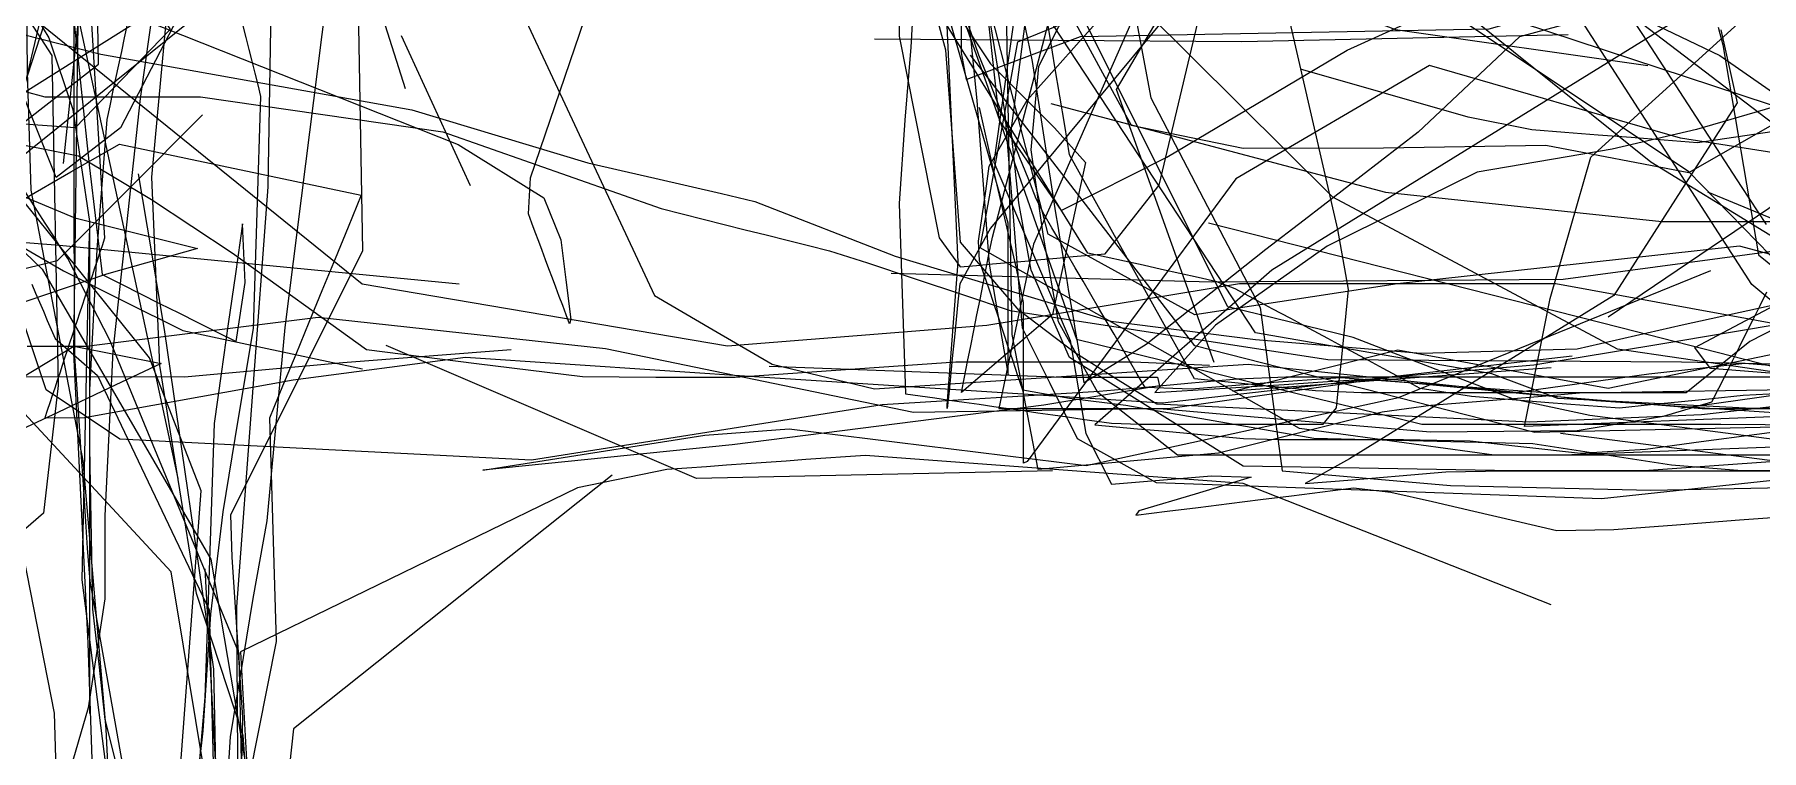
# Model space of a CAD drawing. Header units: metres. Extents: x 30 to 6769, y 117 to 5736.
# Drawn here: x 2071 to 2815, y 1712 to 2020 of the extents above; entities that cross this region are included whole.
import ezdxf

# ---------------------------------------------------------------- set-up
doc = ezdxf.new("R2010")
doc.units = ezdxf.units.M
doc.layers.add('FLOOR_0', color=1, linetype='Continuous')
doc.layers.add('FLOOR_1', color=2, linetype='Continuous')

msp = doc.modelspace()

# ---------------------------------------------------------------- linework, layer by layer
at = {"layer": 'FLOOR_0', "color": 3}
for points in [[(2842.22, 1981.93), (2711.72, 2024.79), (2558.74, 2080.78), (2448.98, 2113.31), (2344.86, 2170.58), (2223.15, 2356.5), (2208.95, 2632.95), (2214.67, 2832.49), (2202.97, 3125.36), (2229.07, 3381.32), (2240.7, 3542.29), (2280.55, 3625.84), (2271.53, 3715.35), (2181.24, 3868.01), (2190.61, 4002.29), (2193.43, 4270.68), (2202.24, 4374.45), (2205.2, 4456.6), (2264.19, 4595.91), (2415.55, 4749.42)], [(2059.14, 2481.43), (2104.11, 2453), (2149.08, 2424.56), (2194.05, 2396.13), (2279.26, 2303.73), (2389.31, 2243.31), (2524.22, 2214.88), (2673.33, 2101.15), (2753.21, 2036.11), (2763.86, 2019.76), (2774.52, 2003.41), (2785.17, 1987.06), (2795.82, 1970.72), (2806.47, 1954.37), (2817.12, 1938.02)], [(2902.62, 1311.82), (2792.01, 1295.06), (2700.38, 1274.76), (2644.94, 1272.09), (2618.34, 1277.08), (2591.75, 1282.07), (2565.15, 1287.05), (2522.25, 1306.18), (2392.7, 1384.41), (2226.24, 1435.86), (2170.41, 1511.3), (2162, 1644.05), (2158.89, 1708.37), (2158.43, 1773.36), (2171.9, 1954.26), (2175.42, 2159.64)], [(2851.5, 1888.94), (2982.99, 1762.06), (2971.35, 1792.25), (2909.43, 1847.22), (2827.9, 1893.92), (2726.51, 1912.47), (2590.3, 1912.47), (2481.45, 1894.53), (2369.82, 1885.63), (2212.39, 1912.37), (2060.93, 2034.85)], [(2151.45, 1660.45), (2130.15, 1788.39), (2037.84, 1887.91)]]:
    msp.add_lwpolyline(points, dxfattribs=at)
at = {"layer": 'FLOOR_0', "color": 7}
for points in [[(2133.17, 1828.59), (2088.62, 2034.47), (2068.11, 2171.35), (2030.29, 2402.07), (1943.56, 2525.47), (1868.29, 2711.76), (1825.59, 2842.21), (1803.12, 2833.78), (1780.66, 2825.35), (1777.16, 2834.03), (1774.47, 2843.44), (1771.78, 2852.84), (1769.1, 2862.25), (1766.41, 2871.66), (1744.74, 3108.14), (1724.23, 3244.27), (1711.54, 3352.99), (1708.12, 3387.22), (1705.96, 3467.72), (1710.81, 3578.58), (1827.83, 3600.58), (2008.5, 3596.39)], [(2749.12, 1898.28), (2843.22, 1961.88), (2886.86, 2081.43), (2955.29, 2201.31), (2998.18, 2276.61), (3011.45, 2322.55), (3006.27, 2309.09), (3001.1, 2295.62), (2995.92, 2282.16), (2990.75, 2268.7), (2985.57, 2255.23), (2980.4, 2241.77), (2983.27, 2143.25)], [(2150.03, 2059.88), (2108.39, 1979.65), (2080.68, 1958.19), (2062.31, 2004.15)], [(1989.66, 2039.41), (2099.92, 2011.27), (2233.87, 1987.38), (2309.67, 1964.57), (2324.04, 1961.25), (2338.42, 1957.93), (2352.8, 1954.61), (2367.18, 1951.29), (2381.56, 1947.97), (2442.03, 1924.34), (2534.93, 1896.35), (2597.24, 1888.48), (2668.48, 1882.54), (2735.77, 1884.42), (2780.99, 1894.86), (2859.21, 1911.93)], [(1961.49, 1992.99), (2090.25, 1967.62), (2121.62, 1948.79), (2156.43, 1925.74), (2214.34, 1884.12), (2261.69, 1878.2), (2276.92, 1876.29), (2292.15, 1874.39), (2307.38, 1872.48), (2338.89, 1872.21), (2373.11, 1872.21), (2468.21, 1878.92), (2483.47, 1878.92), (2498.73, 1878.92), (2513.99, 1878.92), (2529.25, 1878.92), (2544.51, 1878.92), (2577.35, 1877.41)], [(2127.68, 1617.57), (2143.14, 1823.3), (2120.89, 1880.55), (2066.06, 1948.68), (2086.94, 1960.62), (2107.83, 1972.56), (2212.03, 1950.62), (2206.39, 1936.91), (2200.74, 1923.2), (2195.1, 1909.49), (2189.46, 1895.78), (2183.82, 1882.07), (2178.17, 1868.36), (2172.53, 1854.65), (2175.39, 1758.46), (2148.59, 1623.28)], [(2170.31, 1690.73), (2153.71, 1554.81), (2144.67, 1505.07), (2081.04, 1462.72), (2060.98, 1454.69), (2040.91, 1446.65), (2020.84, 1438.62), (2029.51, 1438.08), (2051.57, 1441.02), (2073.63, 1443.96), (2095.69, 1446.91), (2140.15, 1449.49), (2276.93, 1424.4), (2312.01, 1429.36), (2272.08, 1429.36), (2219.77, 1445.37), (2154.53, 1608.75), (2144.86, 1789.79)]]:
    msp.add_lwpolyline(points, dxfattribs=at)
at = {"layer": 'FLOOR_0', "color": 2}
for points in [[(2845.9, 1872.21), (2696, 1872.21), (2674.56, 1872.21), (2653.12, 1872.21), (2631.68, 1872.21), (2610.24, 1872.21), (2589.47, 1871.44), (2569.62, 1869.63), (2549.76, 1867.83), (2529.91, 1866.02), (2436.44, 1860.34), (2285.4, 1836.48), (2107.99, 1845.61), (2097.41, 1852.67), (2086.84, 1859.72), (2076.26, 1866.78), (2066.21, 1896.92), (2056.67, 1997.36), (2043.48, 2125.5), (2043.89, 2309.63), (2081.32, 2540.3), (2058.7, 2792.62)], [(2160.31, 1692.53), (2161.03, 1725.76), (2159.88, 1743), (2158.74, 1760.23), (2157.59, 1777.47), (2156.44, 1794.7), (2155.86, 1812.95), (2212.76, 1926.81), (2209.46, 2111.64), (2231.54, 2282.82)], [(1910.48, 2254.28), (1962.32, 2152.51), (1972.69, 2142.14), (1983.05, 2131.77), (1993.41, 2121.41), (2003.77, 2111.04), (2014.14, 2100.67), (2151.91, 2080.21), (2308.93, 2079.6), (2322.51, 2078.25), (2336.08, 2076.89), (2349.66, 2075.53), (2363.23, 2074.17), (2426.35, 2073.5), (2558.4, 2073.5), (2618.45, 2072.35), (2638.75, 2070.66), (2659.06, 2068.97), (2679.36, 2067.27), (2797.21, 2010.72), (2881.22, 1952.32)], [(2231.05, 1996.36), (2170.56, 2187.38)], [(2742.47, 1305.1), (2557.82, 1310), (2490.67, 1362.22), (2356.09, 1422.71), (2192.72, 1468.76), (2167.49, 1630.63), (2161.15, 1717.92), (2141.04, 1779.14), (2125.22, 1877.28), (2121.77, 1958.34), (2134.82, 2098.2)], [(2043.92, 1959.46), (2088.61, 1940.89), (2141.53, 1927.65), (2102.32, 1916.63), (2034.8, 1893.77)], [(2068.19, 1885.63), (2072.41, 1885.63), (2076.63, 1885.63), (2080.85, 1885.63), (2085.07, 1885.63), (2089.29, 1885.63), (2093.51, 1885.63), (2193.48, 1898.06), (2317.23, 1884.58), (2449.97, 1857.14), (2560.56, 1858.94), (2654.74, 1872.21), (2717.13, 1877.55), (2771.78, 1886.66), (2827.52, 1895.96)], [(2724.54, 1774.25), (2591.88, 1826.48), (2429.18, 1838.58), (2420.63, 1837.97), (2412.09, 1837.36), (2403.54, 1836.75), (2394.99, 1836.14), (2386.44, 1835.53), (2377.89, 1834.92), (2369.35, 1834.31), (2360.8, 1833.7), (2352.25, 1833.09), (2343.7, 1832.47), (2305.11, 1824.59), (2159.97, 1754.03), (2168.71, 1596.4)]]:
    msp.add_lwpolyline(points, dxfattribs=at)
at = {"layer": 'FLOOR_0', "color": 5}
for points in [[(2143.7, 1985.16), (2081.06, 1922.3), (2060.79, 1917.38), (2059.86, 1924.86), (2058.93, 1932.33), (2057.99, 1939.81), (2057.06, 1947.29), (2056.12, 1954.76), (2055.19, 1962.24), (2084.89, 2053.39), (2180.72, 2202.29), (2305.79, 2320.23), (2331.4, 2364.19), (2353.4, 2407.95), (2348.96, 2425.7), (2344.53, 2443.45), (2340.09, 2461.2), (2333.37, 2491.11), (2322.96, 2605.81)], [(2161.28, 1667.27), (2159.43, 1753.29), (2103.75, 1888.13), (2085.61, 1923.31), (2082.36, 1928.41), (2079.12, 1933.51), (2075.88, 1938.61), (2072.63, 1943.71), (2069.39, 1948.81), (2066.14, 1953.91), (2062.9, 1959.01), (2059.66, 1964.11), (2056.41, 1969.21), (2053.17, 1974.31), (2049.92, 1979.41), (2046.68, 1984.51), (2043.44, 1989.61), (2050.2, 2015.29), (2070.36, 2073.59), (2077.36, 2115.61), (2088.7, 2181.3), (2105.15, 2314.18)], [(2101.05, 2032.96), (2253.84, 1972.47), (2290.69, 1949.42), (2297.96, 1931.39), (2300.11, 1914.24), (2302.25, 1897.08), (2301.77, 1895.19), (2300.29, 1899.14), (2298.81, 1903.08), (2297.33, 1907.03), (2295.86, 1910.97), (2294.38, 1914.92), (2292.9, 1918.86), (2291.42, 1922.81), (2289.94, 1926.75), (2288.46, 1930.7), (2286.98, 1934.64), (2285.51, 1938.59), (2284.03, 1942.53), (2284.91, 1958.07), (2312.54, 2038.97)], [(2509.1, 1990.12), (2653.17, 1951.91), (2772.17, 1939.31), (2843.2, 1939.31)], [(2577.01, 1938.69), (2754.59, 1893.6), (2914.42, 1852.77), (2996.92, 1710.25), (3025.41, 1555.77), (3039.19, 1598.24)]]:
    msp.add_lwpolyline(points, dxfattribs=at)
at = {"layer": 'FLOOR_0', "color": 1}
for points in [[(2064.41, 1966.15), (2205.39, 2079.79), (2293.21, 2262.82), (2331.95, 2321.62), (2335, 2312.48), (2338.04, 2303.33), (2341.09, 2294.19), (2344.14, 2285.05), (2347.18, 2275.9), (2350.23, 2266.76), (2353.28, 2257.62), (2356.32, 2248.47), (2454.34, 2136.72), (2489.24, 2125.98), (2503.78, 2124.52), (2518.33, 2123.07), (2532.87, 2121.61), (2569.47, 2116.27), (2678.51, 2102.16), (2833.15, 2154.27)], [(2536.55, 2067.98), (2657.58, 2021.94), (2766.19, 2006.41)], [(2153.08, 2049.11), (2041.57, 1978.91)], [(2259.14, 1954.65), (2229.37, 2019.17)], [(2150.85, 1634.94), (2148.59, 1746.49), (2127.45, 1891.75), (2121.78, 1925.81), (2116.11, 1959.86)], [(2063.49, 1929.75), (2083.75, 1918.07), (2109.5, 1905.19), (2135.25, 1892.3), (2212.56, 1875.78)], [(2070.07, 1912.37), (2071.75, 1908.46), (2073.43, 1904.54), (2075.1, 1900.63), (2076.78, 1896.71), (2078.46, 1892.8), (2080.13, 1888.89), (2098.46, 1872.92), (2146.46, 1772), (2150.18, 1634.68)], [(2387.79, 1877.06), (2514.34, 1872.21), (2555.07, 1872.21), (2555.81, 1868.54), (2506.02, 1860.24), (2371.85, 1843.09), (2264.45, 1832.24), (2296.31, 1837.28), (2328.18, 1842.31), (2360.04, 1847.34), (2396.33, 1849.98), (2524.21, 1834.2), (2658.83, 1863.49), (2793.37, 1918.22)], [(2724.51, 1876.3), (2587.47, 1866.24), (2601.69, 1869.79), (2615.91, 1873.35), (2630.12, 1876.91), (2644.34, 1880.46), (2658.56, 1884.02), (2749.13, 1867.59), (2919.72, 1902.85)], [(2320.11, 1830.05), (2182.8, 1720.85), (2164.18, 1549.77), (2154.04, 1477.56), (2151.64, 1441.61), (2149.25, 1405.67), (2148.59, 1319.43)]]:
    msp.add_lwpolyline(points, dxfattribs=at)
at = {"layer": 'FLOOR_0', "color": 4}
for points in [[(2203.12, 2258.37), (2238.73, 2120.85), (2277.8, 2037.09), (2338.29, 1907.44), (2363.68, 1892.62), (2389.08, 1877.8), (2433.06, 1867.26), (2594.08, 1877.9), (2743.78, 1862.27), (2893.03, 1852.11), (2898.42, 1861.81), (2903.81, 1871.52), (2909.2, 1881.23), (2914.59, 1890.93), (2919.98, 1900.64), (2925.37, 1910.35)], [(2948.14, 1356.21), (2763.43, 1302.55), (2622.06, 1275.74), (2596.67, 1317.8), (2578.05, 1347.95), (2563.64, 1360.92), (2549.24, 1373.89), (2534.84, 1386.86), (2520.43, 1399.83), (2429.2, 1422.73), (2322.16, 1433.85), (2249.7, 1449.38), (2145.33, 1553.23), (2155.74, 1717.4), (2165.42, 1776.92), (2171.5, 1810.41), (2179.28, 1893.7), (2202.24, 2075.64), (2188.97, 2206.85)], [(3007.35, 1774.88), (2830.84, 1912.65), (2783.67, 1960.8), (2675.73, 2032.79), (2648.63, 2050.87), (2621.53, 2068.94), (2594.43, 2087.02), (2430.52, 2206.5)], [(2276.63, 1884.09), (2204.1, 1878.38), (2135.94, 1872.21), (2067.39, 1872.33), (2054.26, 1874.52), (2041.14, 1876.71), (2028.01, 1878.9), (2014.89, 1881.08), (2001.77, 1883.27), (1988.64, 1885.46), (1945.4, 1998.97), (1920.87, 2158.96)]]:
    msp.add_lwpolyline(points, dxfattribs=at)
at = {"layer": 'FLOOR_0', "color": 6}
for points in [[(1938.59, 2090.39), (1984.66, 2005.01), (2074.66, 1918.76), (2147.18, 1793.9), (2168.71, 1666.83), (2168.71, 1560.6), (2164.13, 1512.97), (2155.97, 1494.61), (2147.81, 1476.24), (2141.89, 1458.54), (2141.89, 1442.59), (2141.89, 1426.64), (2141.89, 1410.69), (2141.89, 1394.74), (2150.29, 1281.43), (2158.94, 1123.44), (2132.64, 1024.3), (1941.19, 984.79), (1770.87, 973.09), (1696, 933.53), (1665.72, 843.48), (1572.6, 673.32)], [(2012.48, 1939.92), (2098.9, 2007.02), (2098.27, 2042.37), (2093.87, 2045.51), (2089.46, 2048.66), (2085.06, 2051.81), (2080.65, 2054.96), (2076.25, 2058.1), (2071.85, 2061.25), (2067.44, 2064.4)], [(2095.01, 2038.78), (2101.47, 1932.08), (2100.4, 1928.85), (2099.32, 1925.63), (2098.25, 1922.41), (2097.18, 1919.18), (2096.1, 1915.96), (2095.03, 1912.73), (2093.95, 1909.51), (2092.88, 1906.28), (2091.8, 1903.06), (2090.73, 1899.83), (2089.66, 1896.61), (2088.58, 1893.38), (2087.51, 1890.16), (2086.43, 1886.94), (2085.36, 1883.71), (2084.28, 1880.49), (2083.21, 1877.26), (2082.14, 1874.04), (2081.06, 1870.81), (2079.99, 1867.59), (2078.91, 1864.36), (2077.84, 1861.14), (2076.76, 1857.91), (2075.69, 1854.69), (2092.82, 1854.85), (2182.74, 1871.16), (2256.91, 1880.93), (2385.67, 1872.21), (2557.18, 1861.22), (2733.6, 1881.38)], [(2433.15, 2017.98), (2591.32, 2016.77), (2731.83, 2019.75)], [(2067.34, 1995.32), (2075.81, 1992.99), (2084.19, 1992.99), (2092.56, 1992.99), (2100.93, 1992.99), (2109.31, 1992.99), (2117.68, 1992.99), (2126.06, 1992.99), (2134.43, 1992.99), (2142.8, 1992.99), (2247.22, 1977.88), (2341.17, 1944.82), (2350.23, 1942.55), (2359.29, 1940.28), (2368.36, 1938.02), (2377.42, 1935.75), (2386.48, 1933.48), (2395.55, 1931.22), (2404.61, 1928.95), (2413.67, 1926.68), (2430.14, 1921.46), (2450.61, 1914.63), (2471.07, 1907.81), (2491.54, 1900.98), (2628.41, 1879.9), (2780.69, 1878.92), (2931.73, 1875.77)], [(1952.08, 1939.31), (2082.09, 1929.06), (2254.2, 1912.47)], [(2440.26, 1917.1), (2578.27, 1913.28), (2729.69, 1914.44), (2822.85, 1926.96)], [(2509.75, 1831.95), (2356.39, 1828.58), (2222.73, 1885.85)]]:
    msp.add_lwpolyline(points, dxfattribs=at)
at = {"layer": 'FLOOR_1', "color": 3}
for points in [[(2858.81, 1831.95), (2746.19, 1819.88), (2554.61, 1826.82), (2520.61, 1845.76), (2508.72, 1869.55), (2496.82, 1893.35), (2489.39, 1985.82), (2471.64, 2096.02), (2454.65, 2127.19), (2427.32, 2218.24), (2316.46, 2306.62), (2229.3, 2308.35), (2093.31, 2271.35), (2077.44, 2303.11), (2061.57, 2334.87), (2099.98, 2482.43), (2150.74, 2565.85), (2167.32, 2658.89), (2094.9, 2711.46), (1961.2, 2714.85), (1880.81, 2697.62), (1820.44, 2660.07), (1757.8, 2588.52)], [(2897.58, 1858.79), (2810.99, 1858.79), (2727.38, 1863.06), (2698.97, 1873.72), (2597.23, 1891.41), (2476.9, 2074.44), (2416.79, 2268.2), (2363.91, 2315.06), (2290, 2334.94), (2263.67, 2330.89), (2237.81, 2326.58), (2211.95, 2322.27), (2094.48, 2206.67), (2059.51, 2130.1), (2043.35, 2097.75), (2029.13, 2060.18), (2015.19, 2021.83), (2019.09, 1853.43), (2026.88, 1792.13), (2025.44, 1773.5), (2024.01, 1754.86), (2022.58, 1736.22), (2020.38, 1715.12), (1990.53, 1617.59)], [(2919.92, 1898.23), (2805.68, 1928.66), (2658.31, 1912.47), (2571.1, 1899.05), (2507.98, 1933.79), (2475.63, 2059.33), (2434.59, 2197.22), (2329.78, 2282.11), (2235.22, 2288.22), (2115.43, 2271.07), (2068.42, 2189.27), (2055.54, 2112.1), (2058.85, 2088.36), (2063.3, 2068.36), (2067.74, 2048.35), (2068.11, 2003.73), (2069.76, 1952.83), (2092.11, 1836.22), (2101.97, 1720.71), (2106.62, 1626.72)], [(2395.63, 2249.17), (2197.44, 2283.41), (2157.53, 2243.48), (2117.1, 2194.63), (2078.9, 2048.42), (2047.39, 1915.52), (2034.58, 1717.49), (1956.6, 1538.16), (1839.22, 1419.68), (1755.28, 1291.5), (1760.69, 1245.66), (1786.5, 1206.57), (1809.91, 1192.5), (1759.11, 1280.65), (1747.69, 1359.28), (1739.06, 1376.56), (1730.42, 1393.84), (1721.79, 1411.12), (1660.72, 1488.71), (1590.69, 1640.77), (1552.79, 1842.75), (1552.83, 1991.91), (1491.53, 2161.93)], [(1910.96, 2147.91), (2082.22, 2079.52), (2092.78, 2068.96), (2103.33, 2058.4), (2113.89, 2047.83), (2129.73, 2022.03), (2088.74, 1979.57), (1966.06, 1988.4)], [(2878.76, 1922.79), (2810.09, 1887.61), (2782.66, 1865.5), (2767.49, 1865.5), (2752.32, 1865.5), (2737.15, 1865.5), (2721.98, 1865.5), (2633.78, 1872.03), (2600.89, 1869.66), (2569.64, 1867.06), (2549.64, 1867.81), (2546.3, 1873.53), (2542.96, 1879.26), (2539.62, 1884.99), (2536.28, 1890.72), (2532.94, 1896.45), (2529.6, 1902.18), (2526.26, 1907.91), (2522.92, 1913.64), (2519.58, 1919.36), (2516.24, 1925.09), (2512.9, 1930.82), (2509.56, 1936.55), (2506.22, 1942.28), (2502.81, 1949.09), (2499.28, 1957.92), (2495.75, 1966.75), (2492.21, 1975.59), (2488.68, 1984.42), (2485.15, 1993.25), (2481.62, 2002.09), (2478.09, 2010.92), (2439.95, 2121.22)], [(2845.17, 1838.66), (2756.01, 1838.66), (2737.37, 1838.66), (2718.72, 1838.66), (2700.07, 1838.66), (2616.11, 1850.17), (2478.67, 1927.93), (2494.83, 2016.66), (2617.65, 2066.79), (2716.74, 2060.89), (2731.54, 2063.35), (2746.34, 2065.82), (2761.13, 2068.29), (2775.93, 2070.76), (2790.72, 2073.22), (2835.14, 2073.5)], [(2122.75, 2033.93), (2116.87, 1992.25), (2105.08, 1883.44), (2101.65, 1812.48), (2101.65, 1776.78), (2094.47, 1729.91), (2072.83, 1656)], [(2691.55, 2025.93), (2767.47, 1964.95), (2864.83, 1905.28)]]:
    msp.add_lwpolyline(points, dxfattribs=at)
at = {"layer": 'FLOOR_1', "color": 4}
for points in [[(2826.01, 1976.95), (2698.79, 2074.04), (2511.96, 2070.05), (2413.95, 2260.21), (2353.43, 2302.14), (2323.12, 2320.33), (2244.51, 2323.83), (2183.03, 2357.68), (2148.59, 2426.22), (2136.71, 2574.57), (2109.87, 2672.17), (2059.78, 2678.43), (2007.27, 2684.61), (1931.69, 2690.01), (1841, 2696.93), (1660.51, 2605.61)], [(2300.27, 2365.81), (2382.01, 2340.84), (2411.94, 2317.8), (2441.88, 2294.76), (2456.27, 2178.23), (2473.58, 2087.04), (2479.9, 2045.95), (2486.77, 1982.73), (2513.46, 1944.02), (2558.97, 1966.92), (2636.77, 2013.09), (2726.14, 2053.64), (2838.81, 2093.63)], [(2835.46, 1872.21), (2753.07, 1884.25), (2630.5, 1949.77), (2488.63, 2090.74), (2446.73, 2254.63), (2250.11, 2315.06), (2095.13, 2311.81), (2099.06, 2244.97), (2089.65, 2164.99), (2064.21, 2079.5), (2054.09, 2025.51), (2032.66, 1931.61), (2021.17, 1791.97), (2016.02, 1664.07)], [(2845.77, 2299.04), (2801.27, 2312.4), (2632.63, 2302.95), (2569.39, 2297.68), (2550.13, 2301.18), (2530.86, 2304.69), (2511.6, 2308.19), (2443.68, 2265.13), (2450.46, 2153), (2451.44, 2140.33), (2452.41, 2127.65), (2453.39, 2114.97), (2454.36, 2102.29), (2455.34, 2089.62), (2456.31, 2076.94), (2461.76, 2053.72), (2485.11, 1988.29), (2520.13, 1888.58), (2668.88, 1852.08), (2797.72, 1852.08), (2873.98, 1851.48)], [(2826.54, 1899.27), (2811.07, 1912.11), (2736.31, 2027.87), (2721.64, 2084.63), (2742.76, 2097.35), (2771.78, 2101.81), (2800.81, 2106.28), (2829.94, 2103.03)], [(2578.33, 2051.31), (2483.05, 1936.44), (2469.83, 1912.41), (2469.06, 1904.74), (2468.29, 1897.07), (2467.53, 1889.41), (2466.76, 1881.74), (2466, 1874.07), (2465.23, 1866.41), (2464.46, 1858.74), (2464.42, 1860.19), (2469.17, 1921.96), (2463.8, 2036.08)], [(2161.07, 2023.56), (2162.34, 2018.47), (2163.61, 2013.38), (2164.89, 2008.3), (2166.16, 2003.21), (2167.43, 1998.13), (2168.7, 1993.04), (2165.5, 1893.19), (2158.92, 1853.71), (2152.35, 1814.23), (2147.16, 1770.16), (2143.82, 1720.01), (2135.62, 1647.14)], [(1699.61, 1501.78), (1821.24, 1476.04), (1903.16, 1457.12), (1989.06, 1420.84), (2032.77, 1405.36), (2013.4, 1396.55), (1994.03, 1387.74), (1974.66, 1378.93), (1975.4, 1375.68), (1987.88, 1375.68), (2000.37, 1375.68), (2012.86, 1375.68), (2025.35, 1375.68), (2037.83, 1375.68), (2100.59, 1382.27), (2142.31, 1417.26), (2148.59, 1478.65), (2148.59, 1549.49), (2130.36, 1609.8), (2106.46, 1670.78), (2091.89, 1785), (2094.94, 1934.25)]]:
    msp.add_lwpolyline(points, dxfattribs=at)
at = {"layer": 'FLOOR_1', "color": 5}
for points in [[(2098.74, 1632.75), (2094.42, 1757.66), (2088.23, 1882.77), (2090.03, 2024.88), (2099.47, 2152.52), (2101.65, 2263.84), (2121.15, 2418.7), (2151.97, 2570.39), (2167.99, 2661.08)], [(1614.62, 2586.02), (1625.06, 2576.52), (1665.08, 2528.9), (1732.31, 2366.83), (1766.32, 2194.01), (1846.05, 2071.55), (1929.08, 2058.38), (1956, 2052.99), (1982.93, 2047.61), (2060.44, 2046.66), (2077.52, 2018.44), (2087.82, 1987.53), (2094.94, 1939.27), (2094.94, 1841.8), (2096.34, 1772.4), (2098.98, 1748.62), (2101.62, 1724.85), (2122.6, 1641.59)], [(2513.16, 2303.04), (2560.34, 2313), (2487.57, 2294.09), (2466.6, 2147.02), (2509.27, 2043.78), (2520.72, 2022.76), (2532.18, 2001.75), (2543.64, 1980.73), (2591.87, 1970.91), (2652.34, 1971.05), (2722.27, 1972.18), (2783.89, 1960.32), (2843.93, 1994.64)], [(2083.79, 1964.23), (2095.24, 2074.4)], [(2469.31, 2070.11), (2477.21, 1991.39), (2482.51, 1920.9), (2490.62, 1873.14), (2490.62, 1877.51), (2490.62, 1881.87), (2490.62, 1886.24), (2490.62, 1890.6), (2490.62, 1894.97), (2490.62, 1899.33), (2490.62, 1903.7), (2490.62, 1908.06), (2490.62, 1912.43), (2490.62, 1916.79), (2490.62, 1921.16), (2490.62, 1925.53), (2490.62, 1929.89), (2490.62, 1934.26), (2490.62, 1938.62), (2462.35, 2037.14)], [(2553.5, 2047.52), (2501.6, 1929.57), (2486.73, 1858.79), (2493.01, 1858.79), (2499.29, 1858.79), (2505.57, 1858.79), (2511.85, 1858.79), (2518.13, 1858.79), (2524.41, 1858.79), (2530.69, 1858.79), (2536.98, 1858.79), (2543.26, 1858.79), (2549.54, 1858.79), (2555.82, 1858.79), (2596.69, 1855.24), (2672.58, 1848.65), (2735.77, 1849.34), (2772.89, 1855.53), (2793.82, 1861.6), (2796.78, 1867.52), (2799.74, 1873.44), (2802.7, 1879.36), (2805.66, 1885.29), (2808.62, 1891.21), (2811.58, 1897.13), (2814.54, 1903.05), (2817.49, 1908.97)], [(2468, 2029.84), (2483.13, 2007.19), (2496.9, 1993.42), (2510.67, 1979.64), (2523.99, 1964.67), (2509.83, 1899.23), (2470.53, 1865.64), (2471.87, 1872.32), (2473.2, 1879.01), (2474.54, 1885.7), (2475.88, 1892.38), (2477.21, 1899.07), (2478.55, 1905.75), (2479.89, 1912.44), (2481.22, 1919.13), (2482.56, 1925.81), (2483.9, 1932.5), (2513.23, 2044.94)], [(2830.69, 1855.56), (2713.07, 1851.04), (2724.08, 1906.11), (2741.6, 1967.01), (2826.85, 2044.34)], [(2796.45, 2022.9), (2798.49, 2015.42), (2813.81, 1924.87), (2832.53, 1909.89)], [(2820.13, 1988.5), (2787.17, 1978.87), (2750.9, 1970.5), (2692.67, 1960.52), (2628.1, 1928.73), (2580.05, 1894.58), (2553.87, 1865.68), (2572.45, 1866.84), (2591.03, 1868), (2609.62, 1869.17), (2628.2, 1870.33), (2646.78, 1871.49), (2718.4, 1864.69), (2789.57, 1858.79), (2823.79, 1858.79)], [(2939.05, 1891.14), (2792.05, 1951.87)]]:
    msp.add_lwpolyline(points, dxfattribs=at)
at = {"layer": 'FLOOR_1', "color": 2}
for points in [[(2142.29, 2626.12), (2145.65, 2570.92), (2135.67, 2497.45), (2098.01, 2377.4), (2074.82, 2222.29), (2066.16, 2152.06), (2051.16, 2137.06), (2041.29, 2110.37), (2041.29, 2061.11), (2036.66, 1961.75), (2011.16, 1838.88), (2037.59, 1855.09), (2088.25, 1885.63), (2125.89, 1878.1), (2103.6, 1867.6), (2081.3, 1857.11), (2059.01, 1846.61), (2036.72, 1836.12), (2025.98, 1809.17), (2022.83, 1771.41), (2043.06, 1652.18)], [(2854.53, 1843.44), (2729.7, 1838.66), (2563.62, 1838.66), (2529.25, 1865.72), (2512.35, 1896.15), (2505.92, 1932.82), (2500.59, 1970.16), (2503.94, 2006.2), (2520.93, 2040.21), (2667.97, 2079.33), (2765.58, 2073.5), (2775.12, 2070.62), (2664.83, 2062.47), (2482.76, 2102.88), (2425.29, 2255.75), (2606.51, 2341.9), (2751.2, 2341.9), (2961.72, 2328.48)], [(2844.55, 1867.07), (2736.73, 1865.33), (2720.74, 1864), (2704.76, 1862.66), (2688.78, 1861.33), (2672.79, 1860), (2651.77, 1857.16), (2581.29, 1839.53), (2503.61, 1832.47), (2492.44, 1890.66), (2490.08, 2023.29), (2457.48, 2190.37), (2315.65, 2307.85), (2224.28, 2299.13), (2162.61, 2264.18), (2108.01, 2214.35), (2001.72, 2170.85), (1945.67, 2093.43), (1903.5, 1957.29), (1877.97, 1830.48), (1867.41, 1709.83)], [(3362.86, 2190.3), (3365.2, 2166.95), (3367.53, 2143.59), (3365.76, 2089.59), (3322.65, 1969.93), (3241.96, 1845.58), (3080.8, 1831.97), (3081.94, 1844.57), (3083.08, 1857.16), (3084.23, 1869.75), (3085.37, 1882.35), (3086.52, 1894.94), (3078.41, 1909.55), (3013.92, 1936.43), (3000.85, 1933.13), (2993.94, 1926.22), (2987.04, 1919.31), (2980.13, 1912.4), (2973.22, 1905.49), (2966.31, 1898.57), (2959.4, 1891.66), (2952.49, 1884.75), (2923.56, 1878.92), (2780.44, 1858.79)], [(2579.38, 1878.62), (2537.35, 1996.15), (2569.95, 2051.53), (2685.26, 2077.35), (2789.32, 2083.98), (2878.59, 2083), (2978.76, 2071.04)], [(2829.72, 1865.5), (2807.3, 1864.31), (2793.98, 1862.97), (2780.67, 1861.64), (2767.35, 1860.31), (2754.03, 1858.98), (2723.56, 1861.18), (2690.3, 1863.95), (2668.19, 1867.39), (2660.21, 1871.69), (2652.24, 1875.98), (2644.27, 1880.28), (2636.3, 1884.57), (2628.33, 1888.87), (2620.35, 1893.16), (2612.38, 1897.46), (2604.41, 1901.75), (2596.44, 1906.05), (2588.46, 1910.34), (2580.51, 1913.36), (2572.57, 1915.12), (2564.63, 1916.89), (2556.69, 1918.65), (2548.76, 1920.42), (2540.82, 1922.18), (2532.88, 1923.95), (2524.94, 1925.71), (2450.58, 2046.07)], [(3009.48, 1864.9), (2909.91, 1866.78), (2793.19, 1876.06), (2786.41, 1885.04), (2840.42, 1913.53), (2870.54, 2016.96)]]:
    msp.add_lwpolyline(points, dxfattribs=at)
at = {"layer": 'FLOOR_1', "color": 7}
for points in [[(2328.28, 2351.91), (2501.12, 2337.18), (2586.84, 2337.73), (2592.26, 2332.94), (2573.05, 2329.44), (2553.84, 2325.95), (2534.63, 2322.45), (2443.68, 2145.41), (2460.11, 2083.47), (2470.5, 2053.87), (2470.5, 2039.88), (2470.5, 2025.89), (2470.5, 2011.9), (2472.6, 2000.48), (2488.99, 2006.63), (2505.39, 2012.79), (2521.79, 2018.94), (2697.83, 2022.21), (2803.09, 2052.16), (2833.79, 2087.27)], [(2826.7, 2144.31), (2810.43, 2094.54), (2775.05, 2023.77), (2604.23, 1918.26), (2528.08, 1851.72), (2537.21, 1850.89), (2546.35, 1850.06), (2555.48, 1849.23), (2564.62, 1848.4), (2573.75, 1847.57), (2582.89, 1846.74), (2592.02, 1845.91), (2607.39, 1845.37), (2634.17, 1845.37), (2660.95, 1845.37), (2689.74, 1844.86), (2737.2, 1839.58), (2765.24, 1841.3), (2789.18, 1844.49), (2813.12, 1847.68), (2837.06, 1850.88)], [(2820.68, 1845.47), (2741.2, 1855.78), (2708.33, 1862.76), (2694.51, 1868.08), (2680.69, 1873.39), (2666.87, 1878.71), (2653.04, 1884.03), (2639.22, 1889.35), (2585.25, 1902.61), (2523.76, 2025.62), (2477.87, 2120.17)], [(2062.63, 2066.51), (2075.23, 2048.3), (2087.84, 2030.09), (2094.94, 1962.36), (2100.48, 1916.41), (2108.72, 1912.29), (2116.96, 1908.16), (2125.2, 1904.04), (2133.43, 1899.92), (2141.67, 1895.8), (2149.91, 1891.68), (2158.15, 1887.56), (2162, 1912.96), (2160.91, 1938.35), (2157.84, 1916.82), (2154.76, 1895.29), (2151.69, 1873.76), (2148.61, 1852.24), (2144.6, 1734.31), (2140.46, 1685.88)], [(2880.83, 1959.44), (2780.28, 1975.12), (2672.16, 2006.41), (2588.81, 1957.64), (2498.81, 1835.91), (2497.33, 1835.28), (2497.33, 1838.74), (2497.33, 1842.2), (2497.33, 1845.65), (2497.33, 1849.11), (2497.33, 1852.57), (2497.33, 1856.02), (2497.33, 1859.48), (2497.33, 1862.94), (2497.33, 1866.39), (2497.33, 1869.85), (2497.33, 1873.3), (2497.33, 1876.76), (2497.33, 1880.22), (2497.33, 1883.67), (2497.33, 1887.13), (2497.33, 1890.59), (2497.33, 1894.04), (2497.33, 1897.5), (2497.33, 1900.96), (2497.33, 1904.41), (2494.11, 1919.73), (2488.83, 1942.6), (2483.56, 1965.47), (2478.28, 1988.34)]]:
    msp.add_lwpolyline(points, dxfattribs=at)
at = {"layer": 'FLOOR_1', "color": 1}
for points in [[(1982.2, 2196.6), (1959.88, 2123.93), (2005.38, 2106.42), (2031.45, 2084.34), (2047.2, 2059.83), (2062.95, 2035.32), (2078.7, 2010.8), (2081.55, 1868.71), (2075.1, 1813.74), (2056.67, 1797.61), (2038.25, 1781.48)], [(2851.25, 1838.07), (2764.56, 1831.95), (2736.53, 1831.95), (2708.49, 1831.95), (2591.92, 1833.95), (2517.08, 1880.78), (2500.52, 1918.39), (2495.27, 1947.3), (2491.98, 1978.28), (2503.29, 2065.32), (2538.24, 2112.62), (2641.1, 2126.79), (2747.47, 2113.76), (2852.11, 2116.58)], [(2887.69, 2068.09), (2820.97, 2107.35), (2738.93, 2113.76), (2640.87, 2121.45), (2581.76, 2126.82), (2537.31, 2071.47), (2552.2, 1992.57), (2599.26, 1902.19), (2608.69, 1831.95), (2681.27, 1825.68), (2767.49, 1823.64), (2882.47, 1825.94), (2861.91, 1830.03), (2827.69, 1835.29), (2728.55, 1847.93)], [(2850.99, 1863.02), (2789.38, 1856.08), (2715.19, 1852.86), (2554.7, 1860.66), (2536.98, 1871.74), (2519.26, 1882.82), (2495.37, 1901.01), (2470.16, 1930.37), (2469.58, 1937.89), (2469, 1945.41), (2468.42, 1952.93), (2467.85, 1960.45), (2467.27, 1967.97), (2466.69, 1975.49), (2466.11, 1983.01), (2465.53, 1990.53), (2464.96, 1998.05), (2464.38, 2005.57), (2463.8, 2013.09), (2443.68, 2087.16)], [(2497.91, 2059.79), (2484.47, 1964.85), (2517.35, 1888.1), (2524.16, 1847.96), (2535.2, 1826.16), (2578.2, 1829.75), (2595.33, 1829.16), (2571.17, 1821.91), (2547.01, 1814.66), (2545.73, 1812.84), (2559.12, 1814.52), (2572.51, 1816.19), (2585.91, 1817.87), (2599.3, 1819.54), (2612.69, 1821.22), (2626.09, 1822.89), (2639.48, 1824.57), (2655.55, 1822.77), (2673.43, 1818.65), (2691.32, 1814.52), (2709.2, 1810.39), (2727.08, 1806.26), (2751.57, 1806.61), (2778.62, 1808.69), (2805.66, 1810.78), (2831.71, 1812.71)], [(2822.13, 1877), (2808, 1878.18), (2766.66, 1873.51), (2708.74, 1865.5), (2686.77, 1865.5), (2664.79, 1865.5), (2642.82, 1865.5), (2623.06, 1866.34), (2605.67, 1868.08), (2588.29, 1869.82), (2570.9, 1871.56), (2517.15, 1967.93), (2515.05, 1980.57), (2512.94, 1993.21), (2510.83, 2005.85), (2508.73, 2018.49), (2506.62, 2031.14)], [(2055.99, 1848.26), (2079.7, 1727.61), (2083.95, 1586.88)]]:
    msp.add_lwpolyline(points, dxfattribs=at)
at = {"layer": 'FLOOR_1', "color": 6}
for points in [[(2837.58, 1831.95), (2806.72, 1831.95), (2776.4, 1834.42), (2746.54, 1839.01), (2716.68, 1843.61), (2622.33, 1845.81), (2541.42, 1859.99), (2517.08, 1863.03), (2496.94, 1866.67), (2494.87, 1872.88), (2492.8, 1879.09), (2490.73, 1885.29), (2488.67, 1891.5), (2486.6, 1897.71), (2484.53, 1903.92), (2482.46, 1910.12), (2480.39, 1916.33), (2478.33, 1922.54), (2477.92, 1930.84), (2479.45, 1941.59), (2480.99, 1952.35), (2482.52, 1963.1), (2498.9, 1991.59), (2601.74, 2107.05)], [(2443.68, 2033.67), (2443.68, 2019.02), (2461.01, 1932.19), (2470.07, 1919.75), (2477.01, 1920.38), (2483.95, 1921.01), (2490.88, 1921.64), (2497.82, 1922.27), (2504.76, 1922.9), (2511.7, 1923.54), (2518.64, 1924.17), (2525.57, 1924.8), (2532.51, 1925.43), (2555.75, 1954.99), (2581.43, 2063.2)], [(2846.38, 2055.56), (2710.94, 2018.83), (2667.31, 1977.73), (2650.91, 1965.11), (2634.51, 1952.49), (2618.11, 1939.87), (2601.71, 1927.25), (2550.16, 1886.31), (2523.43, 1869.84), (2522.5, 1875.46), (2521.56, 1881.09), (2520.62, 1886.71), (2519.68, 1892.34), (2518.75, 1897.96), (2517.81, 1903.59), (2516.87, 1909.21), (2515.94, 1914.84), (2515, 1920.46), (2514.06, 1926.08), (2513.13, 1931.71), (2512.19, 1937.33), (2511.25, 1942.96), (2501.19, 2008.17), (2493.11, 2047.32)], [(2450.04, 2037.32), (2448.82, 2014.42), (2446.19, 1982.95), (2443.68, 1947.05), (2446.41, 1865.11), (2452.76, 1864.2), (2459.1, 1863.3), (2465.45, 1862.39), (2471.79, 1861.48), (2478.13, 1860.58), (2484.48, 1859.67), (2490.82, 1858.76), (2497.16, 1857.85), (2503.51, 1856.95), (2509.85, 1856.04), (2516.19, 1855.13), (2522.54, 1854.23), (2528.88, 1853.32), (2535.23, 1852.41), (2547.52, 1852.08), (2563.3, 1852.08), (2579.07, 1852.08), (2594.85, 1852.08), (2610.63, 1852.08), (2626.41, 1852.08), (2632.15, 1859.02), (2633.17, 1869.23), (2634.19, 1879.44), (2635.21, 1889.65), (2636.23, 1899.86), (2637.26, 1910.07), (2632.62, 1935.83), (2611.23, 2028.73)], [(2088.23, 2024.07), (2088.23, 2016.94), (2088.23, 2009.81), (2088.23, 2002.68), (2088.23, 1995.55), (2088.23, 1940.09), (2088.54, 1880.96), (2089.46, 1867.24), (2090.37, 1853.52), (2091.29, 1839.8), (2092.2, 1826.08), (2093.12, 1812.36), (2094.03, 1798.64), (2095.13, 1784.46), (2121.77, 1634.09)], [(2111.22, 2024.24), (2109.96, 2018.39), (2108.71, 2012.53), (2107.45, 2006.68), (2106.2, 2000.82), (2104.94, 1994.97), (2103.69, 1989.11), (2102.44, 1983.25), (2098.16, 1927.2), (2094.94, 1866.85), (2094.94, 1848.51), (2094.94, 1830.17), (2094.94, 1811.84), (2094.94, 1727.37)], [(2797.58, 2021.87), (2804.65, 1990.34), (2751.55, 1907.42), (2637.67, 1837.05), (2618.62, 1826.41), (2638.83, 1828.09), (2659.04, 1829.78), (2679.25, 1831.46), (2704.74, 1831.95), (2732.38, 1831.95), (2760.01, 1831.95), (2783.97, 1831.95), (2806.99, 1831.95), (2830.01, 1831.95)], [(2859.93, 1851.66), (2717.48, 1848.38), (2571.05, 1885.69), (2474.47, 2010.9)], [(2882.81, 1987.18), (2787.53, 1973.23), (2773.28, 1974.33), (2759.02, 1975.43), (2744.77, 1976.52), (2730.51, 1977.62), (2716.26, 1978.72), (2688.87, 1984.24), (2616.65, 2004.89)]]:
    msp.add_lwpolyline(points, dxfattribs=at)

doc.saveas('drawing.dxf')
